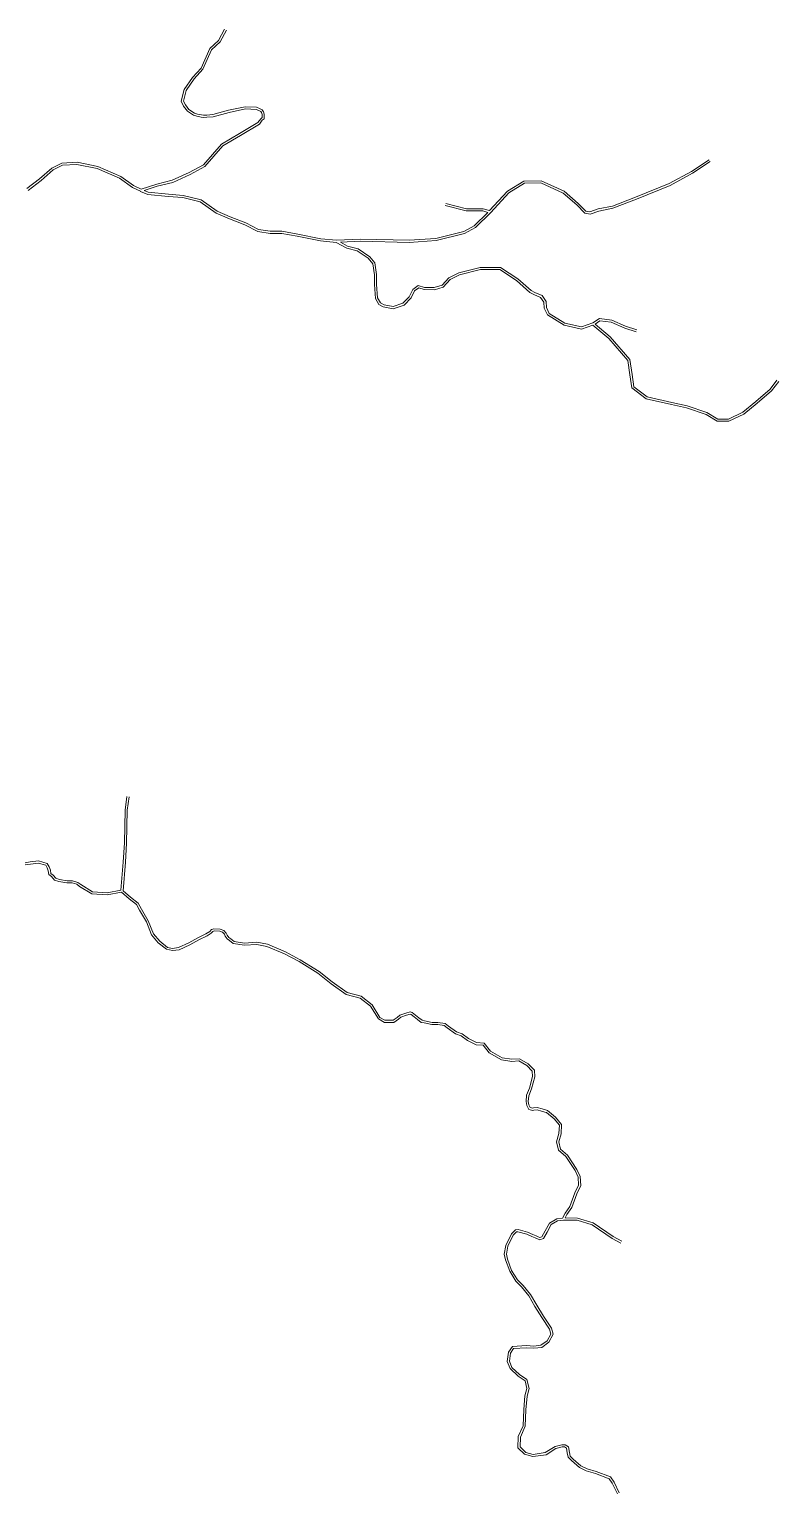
# Model space of a CAD drawing. Header units: millimetres. Extents: x 617885 to 663705, y 7172943 to 7234736.
# Drawn here: x 639325 to 641398, y 7222219 to 7226272 of the extents above; entities that cross this region are included whole.
import ezdxf

# ---------------------------------------------------------------- set-up
doc = ezdxf.new("R2010")
doc.units = ezdxf.units.MM
doc.layers.add('VIAS', color=7, linetype='Continuous', lineweight=5)

msp = doc.modelspace()

# ---------------------------------------------------------------- linework, layer by layer
at = {"layer": 'VIAS', "color": 253}
for points in [[(639318.2, 7225831), (639353.5, 7225858), (639387.2, 7225887.5), (639415.3, 7225901.5), (639457.2, 7225903.7), (639514.4, 7225892), (639577.7, 7225864.6), (639613.4, 7225839.5), (639634.1, 7225829.2), (639677.5, 7225843.3), (639719.7, 7225853.8), (639766.9, 7225875.1), (639806.6, 7225896.9), (639856.9, 7225953.8), (639906.2, 7225982.9), (639957.4, 7226013.4), (639965, 7226023.9), (639968.9, 7226027.2), (639969.1, 7226031.7), (639969.1, 7226036.1), (639967.7, 7226041.1), (639965.2, 7226044.6), (639959.5, 7226047.4), (639952.6, 7226049.9), (639923, 7226051.4), (639877.4, 7226041.7), (639833.4, 7226029.6), (639816.1, 7226028.1), (639806.2, 7226027.8), (639800.1, 7226028.7), (639788.6, 7226031.1), (639779.4, 7226033.9), (639762.5, 7226045.5), (639751.8, 7226059.1), (639744.6, 7226072.4), (639753.4, 7226104.7), (639776.1, 7226138.7), (639800.1, 7226164.4), (639824.3, 7226218.4), (639848.5, 7226240.7), (639865, 7226271.8)], [(639870.3, 7226269), (639853.3, 7226237), (639829.3, 7226214.8), (639805.2, 7226161.1), (639780.9, 7226134.9), (639759, 7226102.1), (639751.1, 7226073.1), (639756.9, 7226062.4), (639766.6, 7226049.9), (639782, 7226039.3), (639790.1, 7226036.9), (639801.1, 7226034.7), (639806.5, 7226033.8), (639815.7, 7226034.1), (639832.4, 7226035.5), (639876, 7226047.6), (639922.5, 7226057.5), (639953.8, 7226055.8), (639961.9, 7226053), (639969.2, 7226049.3), (639973.2, 7226043.7), (639975.1, 7226036.9), (639975.1, 7226031.5), (639974.7, 7226024.3), (639969.4, 7226019.8), (639961.5, 7226008.9), (639909.3, 7225977.7), (639860.7, 7225949.2), (639810.4, 7225892.2), (639769.6, 7225869.7), (639721.6, 7225848.1), (639679.1, 7225837.5), (639642.5, 7225825.7), (639654.2, 7225820.8), (639710, 7225815.2), (639751, 7225811.8), (639800.5, 7225799.4), (639844.9, 7225768.2), (639880.7, 7225752.4), (639923.5, 7225736.5), (639959.4, 7225717.8), (639991.2, 7225712.9), (640023.8, 7225712.9), (640067.5, 7225704.9), (640131.6, 7225692.2), (640175, 7225687.7), (640242.2, 7225691.3), (640376, 7225687.7), (640449.4, 7225693.1), (640527.1, 7225712.1), (640555.5, 7225728), (640593.4, 7225765.1), (640579.7, 7225769), (640533.3, 7225769), (640475.5, 7225783.7)], [(641205.4, 7225910.6), (641156.9, 7225878.3), (641095.5, 7225845.1), (641002.3, 7225806.8), (640937.9, 7225782.6), (640898.5, 7225774.5), (640875.7, 7225766.6), (640864.3, 7225768.4), (640843.7, 7225790), (640804.8, 7225823.7), (640741.1, 7225852.5), (640693.4, 7225851.8), (640647.6, 7225823.6), (640598.2, 7225769.9), (640580.5, 7225775), (640534, 7225775), (640477, 7225789.5)], [(641398.1, 7225296.9), (641378.4, 7225271.4), (641338.3, 7225237.2), (641302, 7225206.8), (641260.2, 7225186.9), (641227.6, 7225186.9), (641197, 7225205.6), (641143, 7225223.9), (641101.6, 7225233.1), (641031.4, 7225248.7), (640992, 7225279.2), (640986.5, 7225315.2), (640980.4, 7225355.2), (640927.8, 7225416.2), (640884.3, 7225452.8), (640852.5, 7225442), (640804.5, 7225452.8), (640758.5, 7225481.4), (640749.6, 7225500.3), (640748.6, 7225516.6), (640739.4, 7225529.8), (640720.5, 7225537.8), (640709.6, 7225543.7), (640672.7, 7225576.3), (640627, 7225606.8), (640573.1, 7225606.8), (640515.4, 7225592.1), (640489.2, 7225579.4), (640470.3, 7225557.9), (640445.8, 7225550.6), (640417.4, 7225551.3), (640402.1, 7225556), (640390.8, 7225547.9), (640380.9, 7225528.1), (640361.9, 7225508.5), (640331.7, 7225498), (640304, 7225503.2), (640292.3, 7225510.2), (640282.8, 7225526.4), (640279.6, 7225565.4), (640279.6, 7225592.2), (640275.3, 7225622.5), (640262.7, 7225638), (640232.3, 7225658.8), (640203, 7225665.9), (640174, 7225681.8), (640130.7, 7225686.3), (640066.4, 7225699), (640023.3, 7225706.9), (639990.8, 7225706.9), (639957.5, 7225712), (639921, 7225731), (639878.4, 7225746.8), (639841.9, 7225762.9), (639798, 7225793.8), (639750, 7225805.9), (639709.5, 7225809.2), (639652.7, 7225814.9), (639632.7, 7225823.2), (639632.5, 7225823.3), (639610.3, 7225834.3), (639574.8, 7225859.3), (639512.5, 7225886.3), (639456.7, 7225897.7), (639416.9, 7225895.6), (639390.6, 7225882.5), (639357.3, 7225853.4), (639321.4, 7225826)], [(641208.7, 7225905.6), (641160, 7225873.2), (641098.1, 7225839.7), (641004.5, 7225801.2), (640939.5, 7225776.8), (640900.1, 7225768.7), (640876.3, 7225760.5), (640861.4, 7225762.8), (640839.5, 7225785.6), (640801.5, 7225818.6), (640739.8, 7225846.4), (640695.1, 7225845.8), (640651.5, 7225819), (640601.4, 7225764.5), (640601.3, 7225764.4), (640559.1, 7225723.2), (640529.3, 7225706.4), (640450.3, 7225687.2), (640376.2, 7225681.7), (640242.3, 7225685.3), (640185.6, 7225682.2), (640205.2, 7225671.6), (640234.8, 7225664.4), (640266.8, 7225642.4), (640281, 7225625), (640285.6, 7225592.7), (640285.6, 7225565.7), (640288.6, 7225528.3), (640296.7, 7225514.5), (640306.2, 7225508.9), (640331.2, 7225504.2), (640358.6, 7225513.7), (640375.9, 7225531.6), (640386.1, 7225551.9), (640401, 7225562.6), (640418.3, 7225557.3), (640445, 7225556.7), (640466.9, 7225563.2), (640485.5, 7225584.2), (640513.3, 7225597.8), (640572.4, 7225612.8), (640628.8, 7225612.8), (640676.4, 7225581.1), (640713.1, 7225548.7), (640723.1, 7225543.2), (640743.3, 7225534.7), (640754.5, 7225518.6), (640755.5, 7225501.8), (640763.2, 7225485.6), (640806.8, 7225458.4), (640852.2, 7225448.3), (640883.6, 7225458.9), (640902, 7225471), (640936.1, 7225467.1), (640974.4, 7225449.8), (641005.6, 7225440)], [(641003.8, 7225434.3), (640972.3, 7225444.2), (640934.5, 7225461.3), (640903.5, 7225464.8), (640889.9, 7225455.9), (640932, 7225420.5), (640986.1, 7225357.9), (640992.4, 7225316.1), (640997.6, 7225282.5), (641034, 7225254.3), (641102.9, 7225239), (641144.6, 7225229.7), (641199.5, 7225211.1), (641229.3, 7225192.9), (641258.9, 7225192.9), (641298.8, 7225211.9), (641334.4, 7225241.7), (641374.1, 7225275.5), (641393.3, 7225300.6)], [(639594.9, 7224148.4), (639589.8, 7224110.6), (639588, 7224019.7), (639584.6, 7223966.7), (639578.4, 7223888.9), (639539.9, 7223882), (639500, 7223884.9), (639467.3, 7223904.7), (639459.2, 7223910.8), (639444.6, 7223915.2), (639429.4, 7223915.2), (639408.4, 7223918.8), (639398.1, 7223922.1), (639390.7, 7223930.8), (639384.6, 7223935.7), (639383.3, 7223944.4), (639379.9, 7223954.1), (639374.1, 7223963.1), (639350.1, 7223969.9), (639327.1, 7223967.1), (639313.4, 7223965)], [(639600.9, 7224147.6), (639595.7, 7224110.1), (639594, 7224019.4), (639590.6, 7223966.2), (639584.3, 7223887.6), (639605.3, 7223869.4), (639626.5, 7223853.3), (639635, 7223836.2), (639654.1, 7223803.9), (639668.1, 7223768.6), (639685.8, 7223747.7), (639707.3, 7223730.9), (639721, 7223727.9), (639737.4, 7223730.2), (639765.9, 7223743.2), (639791.5, 7223757.3), (639813.7, 7223768), (639824.1, 7223775.1), (639829.3, 7223780.4), (639832.5, 7223781.4), (639835.5, 7223782.4), (639853.1, 7223781.6), (639863.3, 7223777.8), (639869.9, 7223770.3), (639872.5, 7223764.4), (639876.9, 7223758.4), (639882.4, 7223754.5), (639891.8, 7223747.5), (639920.5, 7223742.7), (639954.4, 7223745.2), (639984.1, 7223739.3), (640033.3, 7223718.5), (640074.4, 7223696.6), (640126.7, 7223664.2), (640163.2, 7223635), (640204.4, 7223606.2), (640243, 7223595.8), (640273, 7223572.2), (640294.8, 7223537.1), (640308.8, 7223529.1), (640331.5, 7223529.1), (640342.2, 7223537.1), (640349.7, 7223543.1), (640366.2, 7223549.1), (640378.7, 7223552.2), (640384.4, 7223550.3), (640402.1, 7223535.6), (640411.6, 7223528.9), (640418.1, 7223527.6), (640439.5, 7223523.3), (640455.2, 7223523.3), (640475, 7223520.3), (640484.2, 7223512.6), (640506.9, 7223497.1), (640522.8, 7223491.3), (640540.2, 7223478.2), (640562.5, 7223467.1), (640583.4, 7223465.6), (640601.1, 7223443.4), (640633.3, 7223425.3), (640659.8, 7223421.1), (640680.6, 7223422.5), (640704.8, 7223408.9), (640722.3, 7223391), (640723.1, 7223372.4), (640714.4, 7223339.2), (640706.7, 7223320.3), (640705.3, 7223304.2), (640707.3, 7223295), (640710.8, 7223287.5), (640717.8, 7223285.9), (640719.4, 7223286.4), (640730.3, 7223287.2), (640743.6, 7223283.5), (640752.8, 7223280.7), (640758.3, 7223279.1), (640781, 7223260.8), (640797.6, 7223240.5), (640796.1, 7223214.9), (640789.8, 7223192.7), (640794.4, 7223172.4), (640813.8, 7223155.8), (640840, 7223116.1), (640849.1, 7223096.6), (640850.5, 7223071.4), (640839.5, 7223049), (640825.7, 7223011.2), (640812.4, 7222991.7), (640807.3, 7222981.8), (640841.1, 7222981.6), (640884.4, 7222968.2), (640940.3, 7222930.5), (640964.2, 7222917.4)], [(640951.7, 7222218.7), (640937.8, 7222247.6), (640929.1, 7222260.2), (640891.5, 7222274.4), (640865.6, 7222282.2), (640847, 7222291), (640825.1, 7222310.3), (640815.9, 7222319.5), (640813.1, 7222331.6), (640810.7, 7222344.9), (640805.7, 7222348), (640799.2, 7222348), (640782, 7222344), (640754.4, 7222326.7), (640718, 7222321.4), (640695.2, 7222327.8), (640676.5, 7222345.5), (640677.4, 7222376.6), (640691.2, 7222406.6), (640692.8, 7222451.6), (640696.1, 7222489.8), (640701.4, 7222510), (640696.4, 7222531.1), (640677.6, 7222543.6), (640655.1, 7222564.9), (640646.9, 7222584.8), (640650.4, 7222610.3), (640661.4, 7222626.3), (640700.2, 7222628.5), (640720.8, 7222627.5), (640740.5, 7222629.5), (640757.8, 7222641.7), (640767.9, 7222660.7), (640764, 7222674.4), (640742.4, 7222706.8), (640723.8, 7222737.3), (640706.4, 7222766.6), (640687, 7222791.3), (640670.5, 7222806.6), (640653.9, 7222834.3), (640642.3, 7222866.2), (640638.9, 7222881.6), (640643.4, 7222905.9), (640658.5, 7222938.1), (640669.9, 7222949), (640676.9, 7222949.7), (640703.2, 7222943), (640717.5, 7222935.8), (640727.2, 7222932.1), (640733.1, 7222929.4), (640737.3, 7222927.7), (640742.9, 7222930.1), (640752.1, 7222946), (640764.4, 7222967.8), (640784.6, 7222979.9), (640800.4, 7222981.6), (640807.3, 7222994.8), (640820.3, 7223014), (640834, 7223051.3), (640844.4, 7223072.7), (640843.2, 7223095.1), (640834.8, 7223113.1), (640809.3, 7223151.8), (640789, 7223169.1), (640783.6, 7223192.8), (640790.1, 7223215.9), (640791.5, 7223238.5), (640776.8, 7223256.5), (640755.5, 7223273.7), (640751.1, 7223274.9), (640741.9, 7223277.7), (640729.7, 7223281.1), (640720.6, 7223280.5), (640718.1, 7223279.6), (640706.6, 7223282.3), (640701.6, 7223293.1), (640699.3, 7223303.8), (640700.8, 7223321.7), (640708.7, 7223341.1), (640717, 7223373.1), (640716.4, 7223388.5), (640701.1, 7223404.1), (640679.2, 7223416.4), (640659.6, 7223415), (640631.3, 7223419.5), (640597.2, 7223438.8), (640580.3, 7223459.8), (640560.9, 7223461.2), (640537, 7223473.1), (640519.9, 7223486), (640504.1, 7223491.7), (640480.6, 7223507.8), (640472.5, 7223514.6), (640454.8, 7223517.3), (640438.9, 7223517.3), (640417, 7223521.7), (640409.1, 7223523.3), (640398.4, 7223530.9), (640389.7, 7223538.2), (640381.5, 7223545), (640378.5, 7223546), (640368, 7223543.4), (640352.7, 7223537.8), (640345.9, 7223532.3), (640333.5, 7223523.1), (640307.2, 7223523.1), (640290.5, 7223532.6), (640268.5, 7223568.2), (640240.2, 7223590.3), (640201.8, 7223600.7), (640159.6, 7223630.2), (640123.3, 7223659.3), (640071.4, 7223691.4), (640030.7, 7223713), (639982.3, 7223733.5), (639954.1, 7223739.2), (639920.2, 7223736.7), (639889.3, 7223741.8), (639878.8, 7223749.7), (639872.7, 7223754.1), (639867.2, 7223761.4), (639864.8, 7223767), (639859.8, 7223772.7), (639851.9, 7223775.6), (639836.3, 7223776.4), (639834.4, 7223775.7), (639832.6, 7223775.1), (639827.9, 7223770.5), (639816.8, 7223762.8), (639794.3, 7223751.9), (639768.6, 7223737.9), (639739.1, 7223724.4), (639720.8, 7223721.8), (639704.7, 7223725.4), (639681.6, 7223743.3), (639662.9, 7223765.4), (639648.7, 7223801.2), (639629.7, 7223833.4), (639621.7, 7223849.4), (639601.5, 7223864.7), (639580.3, 7223883.2), (639540.3, 7223876), (639498.1, 7223879), (639463.9, 7223899.7), (639456.5, 7223905.4), (639443.8, 7223909.2), (639428.9, 7223909.2), (639407, 7223913), (639394.6, 7223916.9), (639386.5, 7223926.5), (639379, 7223932.5), (639377.5, 7223942.9), (639374.5, 7223951.4), (639370.3, 7223957.9), (639349.6, 7223963.8), (639327.9, 7223961.2), (639313.6, 7223958.9)], [(640961.3, 7222912.2), (640937.2, 7222925.3), (640881.8, 7222962.7), (640840.2, 7222975.6), (640802.5, 7222975.8), (640786.6, 7222974.1), (640768.9, 7222963.4), (640757.3, 7222943), (640747.1, 7222925.3), (640737.4, 7222921.2), (640730.8, 7222923.8), (640724.8, 7222926.5), (640715, 7222930.4), (640701.1, 7222937.3), (640676.4, 7222943.6), (640672.6, 7222943.2), (640663.4, 7222934.6), (640649.2, 7222904), (640645, 7222881.7), (640648.1, 7222867.9), (640659.3, 7222836.9), (640675.2, 7222810.4), (640691.5, 7222795.4), (640711.4, 7222770), (640728.9, 7222740.4), (640747.4, 7222710), (640769.5, 7222676.9), (640774.3, 7222660.1), (640762.5, 7222637.7), (640742.7, 7222623.7), (640721, 7222621.4), (640700.2, 7222622.5), (640664.7, 7222620.4), (640656.1, 7222608.1), (640653.1, 7222585.6), (640660.2, 7222568.4), (640681.3, 7222548.3), (640701.7, 7222534.7), (640707.6, 7222510), (640702, 7222488.8), (640698.8, 7222451.2), (640697.1, 7222405.2), (640683.4, 7222375.2), (640682.6, 7222348), (640698.2, 7222333.1), (640718.4, 7222327.5), (640752.3, 7222332.5), (640779.7, 7222349.6), (640798.5, 7222354), (640807.4, 7222354), (640816.2, 7222348.6), (640819, 7222332.8), (640821.3, 7222322.5), (640829.2, 7222314.6), (640850.3, 7222296.1), (640867.8, 7222287.8), (640893.4, 7222280.1), (640933, 7222265.2), (640943, 7222250.7), (640957.1, 7222221.3)]]:
    msp.add_lwpolyline(points, dxfattribs=at)

doc.saveas('drawing.dxf')
